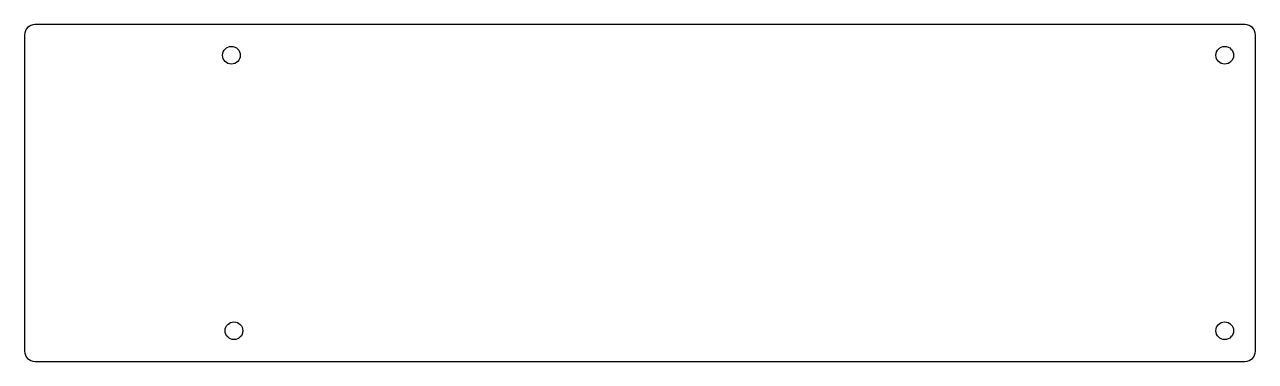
# Model space of a CAD drawing. Header units: millimetres. Extents: x 37 to 190, y -40 to 2.
import ezdxf

# ---------------------------------------------------------------- set-up
doc = ezdxf.new("R2010")
doc.units = ezdxf.units.MM
doc.layers.get('0').update_dxf_attribs({"linetype": 'CONTINUOUS'})

msp = doc.modelspace()

# ---------------------------------------------------------------- linework, layer by layer
msp.add_lwpolyline([(190.5, 0.63, 0.414214), (189.23, 1.9), (38.73, 1.9, 0.414214), (37.46, 0.63), (37.46, -38.73, 0.414214), (38.73, -40), (189.23, -40, 0.414214), (190.5, -38.73)], format="xyb", close=True)
for centre in [(63.18, -1.91), (186.69, -1.91), (63.5, -36.19), (186.69, -36.19)]:
    msp.add_circle(centre, 1.1)

doc.saveas('drawing.dxf')
